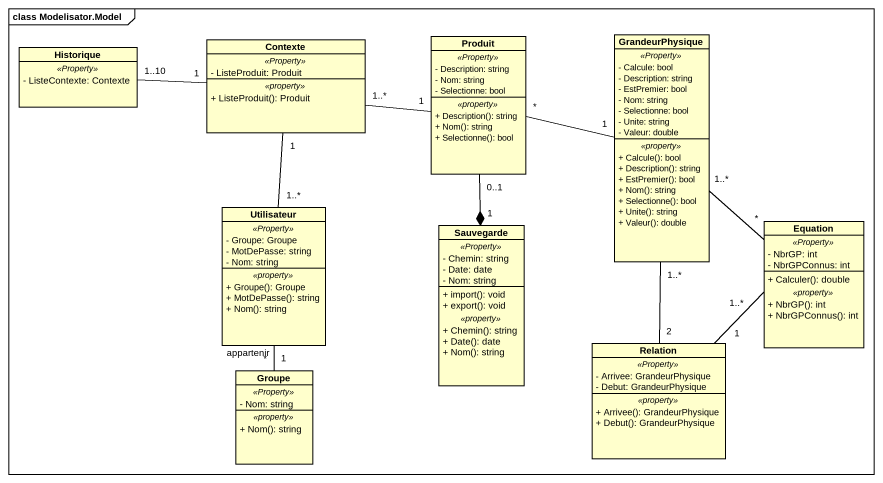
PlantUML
@startuml
mainframe class Modelisator.Model
hide circle
hide empty members
skinparam classAttributeIconSize 0
class Historique {
  .. <<Property>> ..
  - ListeContexte: Contexte
}
class Contexte {
  .. <<Property>> ..
  - ListeProduit: Produit
  .. <<property>> ..
  + ListeProduit(): Produit
}
class Produit {
  .. <<Property>> ..
  - Description: string
  - Nom: string
  - Selectionne: bool
  .. <<property>> ..
  + Description(): string
  + Nom(): string
  + Selectionne(): bool
}
class GrandeurPhysique {
  .. <<Property>> ..
  - Calcule: bool
  - Description: string
  - EstPremier: bool
  - Nom: string
  - Selectionne: bool
  - Unite: string
  - Valeur: double
  .. <<property>> ..
  + Calcule(): bool
  + Description(): string
  + EstPremier(): bool
  + Nom(): string
  + Selectionne(): bool
  + Unite(): string
  + Valeur(): double
}
class Utilisateur {
  .. <<Property>> ..
  - Groupe: Groupe
  - MotDePasse: string
  - Nom: string
  .. <<property>> ..
  + Groupe(): Groupe
  + MotDePasse(): string
  + Nom(): string
}
class Sauvegarde {
  .. <<Property>> ..
  - Chemin: string
  - Date: date
  - Nom: string
  --
  + import(): void
  + export(): void
  .. <<property>> ..
  + Chemin(): string
  + Date(): date
  + Nom(): string
}
class Equation {
  .. <<Property>> ..
  - NbrGP: int
  - NbrGPConnus: int
  --
  + Calculer(): double
  .. <<property>> ..
  + NbrGP(): int
  + NbrGPConnus(): int
}
class Groupe {
  .. <<Property>> ..
  - Nom: string
  .. <<property>> ..
  + Nom(): string
}
class Relation {
  .. <<Property>> ..
  - Arrivee: GrandeurPhysique
  - Debut: GrandeurPhysique
  .. <<property>> ..
  + Arrivee(): GrandeurPhysique
  + Debut(): GrandeurPhysique
}
Historique "1..10" -right- "1" Contexte
Contexte "1..*" -right- "1" Produit
Produit "0..1" --* "1" Sauvegarde
GrandeurPhysique "1" -left- "*" Produit
GrandeurPhysique "1..*" -- "*" Equation
Utilisateur "1..*" -up- "1" Contexte
Utilisateur "1" -- "*" Groupe : appartenir
Relation "2" -up- "1..*" GrandeurPhysique
Relation "1" -up- "1..*" Equation
@enduml
